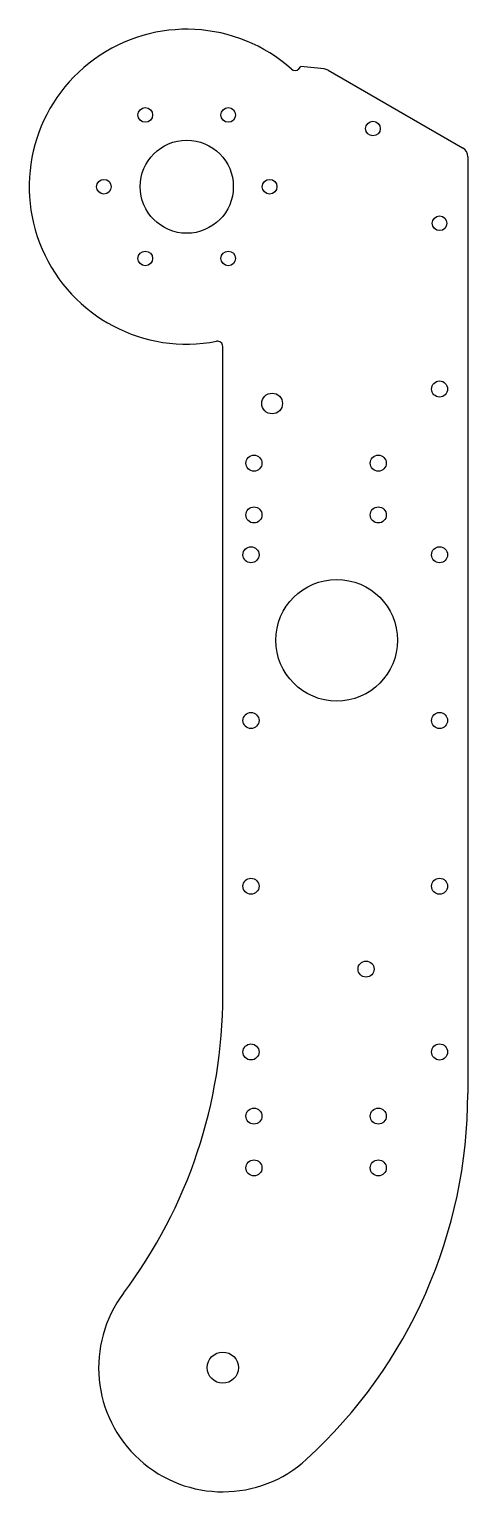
# Model space of a CAD drawing. Header units: inches. Extents: x -2.3 to 3, y -1.5 to 16.1.
import ezdxf

# ---------------------------------------------------------------- set-up
doc = ezdxf.new("R2010")
doc.units = ezdxf.units.IN
doc.header["$MEASUREMENT"] = 0

msp = doc.modelspace()

# ---------------------------------------------------------------- linework, layer by layer
at = {"linetype": 'Continuous', "lineweight": 25}
for p, q in [((0.917, 15.671), (0.943, 15.699)), ((1.223, 15.671), (0.943, 15.699)), ((1.273, 15.655), (2.892, 14.72)), ((2.955, 14.611), (2.955, 3.309)), ((0, 4.49), (0, 12.323))]:
    msp.add_line(p, q, dxfattribs=at)
for centre, radius in [((-0.935, 15.116), 0.0885), ((0.065, 15.116), 0.0885), ((1.811, 14.952), 0.0885), ((-0.435, 14.25), 0.562), ((-1.435, 14.25), 0.0885), ((0.565, 14.25), 0.0885), ((2.615, 13.809), 0.0885), ((-0.935, 13.384), 0.0885), ((0.065, 13.384), 0.0885), ((2.615, 11.809), 0.0967), ((0.595, 11.634), 0.125), ((0.376, 10.914), 0.0967), ((1.876, 10.914), 0.0967), ((0.376, 10.289), 0.0967), ((1.876, 10.289), 0.0967), ((0.34, 9.809), 0.0967), ((2.615, 9.809), 0.0967), ((1.374, 8.777), 0.734), ((0.34, 7.809), 0.0967), ((2.615, 7.809), 0.0968), ((0.34, 5.809), 0.0967), ((2.615, 5.809), 0.0967), ((1.728, 4.809), 0.0968), ((0.34, 3.809), 0.0967), ((2.615, 3.809), 0.0968), ((0.376, 3.035), 0.0967), ((1.876, 3.035), 0.0967), ((0.376, 2.41), 0.0967), ((1.876, 2.41), 0.0967), ((0, 0), 0.188)]:
    msp.add_circle(centre, radius, dxfattribs=at)
for centre, radius, start, end in [((-0.435, 14.25), 1.9, 48.263, 280.9416), ((0.871, 15.714), 0.0625, 228.263, 316.438), ((1.21, 15.547), 0.125, 60, 84.2456), ((2.83, 14.611), 0.125, 0, 60), ((-0.063, 12.323), 0.0625, 0, 100.9416), ((-5.982, 4.49), 5.982, 323.1089, 0), ((-3.027, 3.309), 5.982, 312.4518, 0), ((0, 0), 1.498, 143.1089, 312.4518)]:
    msp.add_arc(centre, radius, start, end, dxfattribs=at)

doc.saveas('drawing.dxf')
